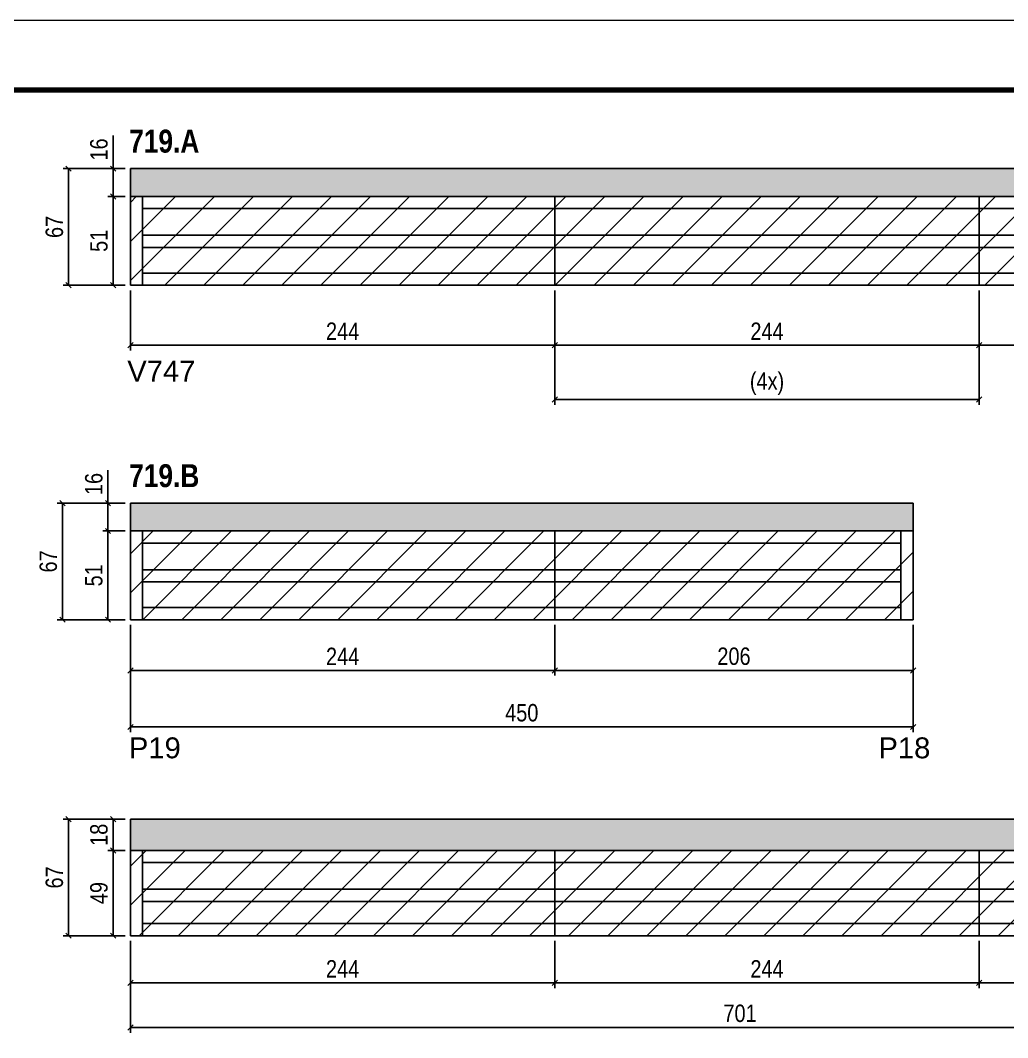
# Model space of a CAD drawing. Extents: x 3309 to 9563, y -2522 to 14608.
# Drawn here: x 5295 to 5863, y 11726 to 12311 of the extents above; entities that cross this region are included whole.
import ezdxf

# ---------------------------------------------------------------- set-up
doc = ezdxf.new("R2010")
doc.units = 0
doc.header["$PDMODE"] = 35
doc.header["$PDSIZE"] = -10
doc.linetypes.add('DASHED', pattern=[0.75, 0.5, -0.25])
for name, color, linetype in [('5', 5, 'Continuous'), ('COTA', 241, 'Continuous'), ('NOMENCLATURA', 7, 'Continuous'), ('Painéis', 200, 'Continuous'), ('SARR_2.2x7', 40, 'Continuous')]:
    doc.layers.add(name, color=color, linetype=linetype)
for name, color, linetype, lineweight in [('Folhas', 255, 'Continuous', 9), ('Hachura', 251, 'Continuous', 9), ('SARRAFO DE PRESSAO', 251, 'DASHED', 9)]:
    doc.layers.add(name, color=color, linetype=linetype, lineweight=lineweight)
doc.styles.add('COTA TECNICA', font='techl___.ttf', dxfattribs={"height": 10})
doc.styles.get("Standard").update_dxf_attribs({"font": 'arial.ttf'})
doc.styles.add('TECNICA', font='techb___.ttf', dxfattribs={"height": 10})
doc.dimstyles.new('PAINEL', dxfattribs={"dimtxt": 10, "dimasz": 3, "dimexe": 3, "dimexo": 3, "dimgap": 3, "dimtad": 1, "dimdec": 1, "dimzin": 12, "dimdsep": 46, "dimtxsty": 'COTA TECNICA', "dimblk1": 'OBLIQUE', "dimblk2": 'OBLIQUE', "dimsah": 1, "dimcen": 0.9, "dimclrd": 4, "dimclre": 4, "dimclrt": 240, "dimadec": 1, "dimazin": 3, "dimtfac": 1, "dimtdec": 1, "dimtmove": 0, "dimatfit": 3, "dimfxl": 1, "dimtolj": 1, "dimtzin": 12, "dimarcsym": 0})

# ---------------------------------------------------------------- blocks, each defined once
blk = doc.blocks.new('9999999999')
at = {"layer": 'Folhas'}
blk.add_lwpolyline([(98138.98, 34190.21), (99623.98, 34190.21), (99623.98, 35240.21), (98138.98, 35240.21)], close=True, dxfattribs=at)
at = {"layer": 'Folhas', "color": 30, "const_width": 3}
blk.add_lwpolyline([(98213.98, 34230.21), (99583.98, 34230.21), (99583.98, 35200.21), (98213.98, 35200.21)], close=True, dxfattribs=at)
blk = doc.blocks.new('_Oblique')
at = {"color": 0, "linetype": 'ByBlock', "lineweight": -2}
blk.add_line((-0.5, -0.5), (0.5, 0.5), dxfattribs=at)
blk = doc.blocks.new('*D5186')
at = {"layer": 'COTA', "color": 4, "linetype": 'ByBlock', "lineweight": -2, "transparency": 16777216}
for p, q in [((5358.62, 12155.46), (5358.62, 12120.92)), ((5602.62, 12155.46), (5602.62, 12120.92)), ((5602.62, 12123.92), (5358.62, 12123.92))]:
    blk.add_line(p, q, dxfattribs=at)
at = {"layer": 'Defpoints', "color": 0, "linetype": 'ByBlock', "transparency": 16777216}
for p in [(5358.62, 12158.46), (5602.62, 12158.46), (5358.62, 12123.92)]:
    blk.add_point(p, dxfattribs=at)
at = {"layer": 'COTA', "color": 4, "linetype": 'ByBlock', "lineweight": -2, "transparency": 16777216, "xscale": 3, "yscale": 3, "zscale": 3, "rotation": 180}
blk.add_blockref('_Oblique', (5358.62, 12123.92), dxfattribs=at)
at = {"layer": 'COTA', "color": 4, "linetype": 'ByBlock', "lineweight": -2, "transparency": 16777216, "xscale": 3, "yscale": 3, "zscale": 3}
blk.add_blockref('_Oblique', (5602.62, 12123.92), dxfattribs=at)
at = {"layer": 'COTA', "color": 240, "linetype": 'ByBlock', "transparency": 16777216, "insert": (5480.62, 12131.99), "char_height": 10, "attachment_point": 5, "style": 'COTA TECNICA'}
blk.add_mtext('\\A1;244', dxfattribs=at)
blk = doc.blocks.new('*D5187')
at = {"layer": 'COTA', "color": 4, "lineweight": -2, "transparency": 16777216}
for p, q in [((5602.62, 12155.46), (5602.62, 12120.92)), ((5846.62, 12155.46), (5846.62, 12120.92)), ((5602.62, 12123.92), (5846.62, 12123.92))]:
    blk.add_line(p, q, dxfattribs=at)
at = {"layer": 'Defpoints', "color": 0, "transparency": 16777216}
for p in [(5602.62, 12158.46, 0), (5846.62, 12158.46, 0), (5846.62, 12123.92)]:
    blk.add_point(p, dxfattribs=at)
at = {"layer": 'COTA', "color": 4, "lineweight": -2, "transparency": 16777216, "xscale": 3, "yscale": 3, "zscale": 3, "rotation": 180}
blk.add_blockref('_Oblique', (5602.62, 12123.92), dxfattribs=at)
at = {"layer": 'COTA', "color": 4, "lineweight": -2, "transparency": 16777216, "xscale": 3, "yscale": 3, "zscale": 3}
blk.add_blockref('_Oblique', (5846.62, 12123.92), dxfattribs=at)
at = {"layer": 'COTA', "color": 240, "transparency": 16777216, "insert": (5724.62, 12131.99), "char_height": 10, "attachment_point": 5, "style": 'COTA TECNICA'}
blk.add_mtext('\\A1;244', dxfattribs=at)
blk = doc.blocks.new('*D5188')
at = {"layer": 'COTA', "color": 4, "lineweight": -2, "transparency": 16777216}
for p, q in [((5846.62, 12155.46), (5846.62, 12120.92)), ((5995.62, 12155.46), (5995.62, 12120.92)), ((5846.62, 12123.92), (5995.62, 12123.92))]:
    blk.add_line(p, q, dxfattribs=at)
at = {"layer": 'Defpoints', "color": 0, "transparency": 16777216}
for p in [(5846.62, 12158.46, 0), (5995.62, 12158.46, 0), (5995.62, 12123.92)]:
    blk.add_point(p, dxfattribs=at)
at = {"layer": 'COTA', "color": 4, "lineweight": -2, "transparency": 16777216, "xscale": 3, "yscale": 3, "zscale": 3, "rotation": 180}
blk.add_blockref('_Oblique', (5846.62, 12123.92), dxfattribs=at)
at = {"layer": 'COTA', "color": 4, "lineweight": -2, "transparency": 16777216, "xscale": 3, "yscale": 3, "zscale": 3}
blk.add_blockref('_Oblique', (5995.62, 12123.92), dxfattribs=at)
at = {"layer": 'COTA', "color": 240, "transparency": 16777216, "insert": (5921.12, 12132.02), "char_height": 10, "attachment_point": 5, "style": 'COTA TECNICA'}
blk.add_mtext('\\A1;149', dxfattribs=at)
blk = doc.blocks.new('*D5197')
at = {"layer": 'COTA', "color": 4, "lineweight": -2, "transparency": 16777216}
for p, q in [((5355.62, 12209.46), (5345.67, 12209.46)), ((5348.67, 12158.46), (5348.67, 12209.46)), ((5355.62, 12158.46), (5345.67, 12158.46))]:
    blk.add_line(p, q, dxfattribs=at)
at = {"layer": 'Defpoints', "color": 0, "transparency": 16777216}
for p in [(5348.67, 12209.46), (5358.62, 12209.46), (5358.62, 12158.46)]:
    blk.add_point(p, dxfattribs=at)
at = {"layer": 'COTA', "color": 4, "lineweight": -2, "transparency": 16777216, "xscale": 3, "yscale": 3, "zscale": 3}
for p, rotation in [((5348.67, 12209.46), 90), ((5348.67, 12158.46), 270)]:
    blk.add_blockref('_Oblique', p, dxfattribs=dict(at, rotation=rotation))
at = {"layer": 'COTA', "color": 240, "transparency": 16777216, "insert": (5340.56, 12183.96), "char_height": 10, "attachment_point": 5, "rotation": 90, "style": 'COTA TECNICA'}
blk.add_mtext('\\A1;51', dxfattribs=at)
blk = doc.blocks.new('*D5198')
at = {"layer": 'COTA', "color": 4, "lineweight": -2, "transparency": 16777216}
for p, q in [((5348.67, 12225.46), (5348.67, 12244.48)), ((5355.62, 12225.46), (5345.67, 12225.46)), ((5348.67, 12209.46), (5348.67, 12225.46)), ((5355.62, 12209.46), (5345.67, 12209.46))]:
    blk.add_line(p, q, dxfattribs=at)
at = {"layer": 'Defpoints', "color": 0, "transparency": 16777216}
for p in [(5348.67, 12225.46), (5358.62, 12225.46), (5358.62, 12209.46)]:
    blk.add_point(p, dxfattribs=at)
at = {"layer": 'COTA', "color": 4, "lineweight": -2, "transparency": 16777216, "xscale": 3, "yscale": 3, "zscale": 3}
for p, rotation in [((5348.67, 12225.46), 90), ((5348.67, 12209.46), 270)]:
    blk.add_blockref('_Oblique', p, dxfattribs=dict(at, rotation=rotation))
at = {"layer": 'COTA', "color": 240, "transparency": 16777216, "insert": (5340.57, 12236.47), "char_height": 10, "attachment_point": 5, "rotation": 90, "style": 'COTA TECNICA'}
blk.add_mtext('\\A1;16', dxfattribs=at)
blk = doc.blocks.new('*D5199')
at = {"layer": 'COTA', "color": 4, "lineweight": -2, "transparency": 16777216}
for p, q in [((5355.62, 12225.46), (5320.04, 12225.46)), ((5323.04, 12158.46), (5323.04, 12225.46)), ((5355.62, 12158.46), (5320.04, 12158.46))]:
    blk.add_line(p, q, dxfattribs=at)
at = {"layer": 'Defpoints', "color": 0, "transparency": 16777216}
for p in [(5323.04, 12225.46), (5358.62, 12225.46), (5358.62, 12158.46)]:
    blk.add_point(p, dxfattribs=at)
at = {"layer": 'COTA', "color": 4, "lineweight": -2, "transparency": 16777216, "xscale": 3, "yscale": 3, "zscale": 3}
for p, rotation in [((5323.04, 12225.46), 90), ((5323.04, 12158.46), 270)]:
    blk.add_blockref('_Oblique', p, dxfattribs=dict(at, rotation=rotation))
at = {"layer": 'COTA', "color": 240, "transparency": 16777216, "insert": (5314.94, 12191.96), "char_height": 10, "attachment_point": 5, "rotation": 90, "style": 'COTA TECNICA'}
blk.add_mtext('\\A1;67', dxfattribs=at)
blk = doc.blocks.new('*D5200')
at = {"layer": 'COTA', "color": 4, "lineweight": -2, "transparency": 16777216}
for p, q in [((5602.62, 12155.46), (5602.62, 12089.69)), ((5846.62, 12155.46), (5846.62, 12089.69)), ((5602.62, 12092.69), (5846.62, 12092.69))]:
    blk.add_line(p, q, dxfattribs=at)
at = {"layer": 'Defpoints', "color": 0, "transparency": 16777216}
for p in [(5602.62, 12158.46), (5846.62, 12158.46), (5846.62, 12092.69)]:
    blk.add_point(p, dxfattribs=at)
at = {"layer": 'COTA', "color": 4, "lineweight": -2, "transparency": 16777216, "xscale": 3, "yscale": 3, "zscale": 3, "rotation": 180}
blk.add_blockref('_Oblique', (5602.62, 12092.69), dxfattribs=at)
at = {"layer": 'COTA', "color": 4, "lineweight": -2, "transparency": 16777216, "xscale": 3, "yscale": 3, "zscale": 3}
blk.add_blockref('_Oblique', (5846.62, 12092.69), dxfattribs=at)
at = {"layer": 'COTA', "color": 240, "transparency": 16777216, "insert": (5724.62, 12101.91), "char_height": 10, "attachment_point": 5, "style": 'COTA TECNICA'}
blk.add_mtext('\\A1;(4x)', dxfattribs=at)
blk = doc.blocks.new('*D5201')
at = {"layer": 'COTA', "color": 4, "lineweight": -2, "transparency": 16777216}
for p, q in [((5358.62, 11963.16), (5358.62, 11901.5)), ((5808.62, 11963.16), (5808.62, 11901.5)), ((5358.62, 11904.5), (5808.62, 11904.5))]:
    blk.add_line(p, q, dxfattribs=at)
at = {"layer": 'Defpoints', "color": 0, "transparency": 16777216}
for p in [(5358.62, 11966.16), (5808.62, 11966.16), (5808.62, 11904.5)]:
    blk.add_point(p, dxfattribs=at)
at = {"layer": 'COTA', "color": 4, "lineweight": -2, "transparency": 16777216, "xscale": 3, "yscale": 3, "zscale": 3, "rotation": 180}
blk.add_blockref('_Oblique', (5358.62, 11904.5), dxfattribs=at)
at = {"layer": 'COTA', "color": 4, "lineweight": -2, "transparency": 16777216, "xscale": 3, "yscale": 3, "zscale": 3}
blk.add_blockref('_Oblique', (5808.62, 11904.5), dxfattribs=at)
at = {"layer": 'COTA', "color": 240, "transparency": 16777216, "insert": (5583.62, 11912.61), "char_height": 10, "attachment_point": 5, "style": 'COTA TECNICA'}
blk.add_mtext('\\A1;450', dxfattribs=at)
blk = doc.blocks.new('*D5202')
at = {"layer": 'COTA', "color": 4, "lineweight": -2, "transparency": 16777216}
for p, q in [((5358.62, 11963.16), (5358.62, 11933.98)), ((5602.62, 11963.16), (5602.62, 11933.98)), ((5358.62, 11936.98), (5602.62, 11936.98))]:
    blk.add_line(p, q, dxfattribs=at)
at = {"layer": 'Defpoints', "color": 0, "transparency": 16777216}
for p in [(5358.62, 11966.16), (5602.62, 11966.16), (5602.62, 11936.98)]:
    blk.add_point(p, dxfattribs=at)
at = {"layer": 'COTA', "color": 4, "lineweight": -2, "transparency": 16777216, "xscale": 3, "yscale": 3, "zscale": 3, "rotation": 180}
blk.add_blockref('_Oblique', (5358.62, 11936.98), dxfattribs=at)
at = {"layer": 'COTA', "color": 4, "lineweight": -2, "transparency": 16777216, "xscale": 3, "yscale": 3, "zscale": 3}
blk.add_blockref('_Oblique', (5602.62, 11936.98), dxfattribs=at)
at = {"layer": 'COTA', "color": 240, "transparency": 16777216, "insert": (5480.62, 11945.06), "char_height": 10, "attachment_point": 5, "style": 'COTA TECNICA'}
blk.add_mtext('\\A1;244', dxfattribs=at)
blk = doc.blocks.new('*D5203')
at = {"layer": 'COTA', "color": 4, "lineweight": -2, "transparency": 16777216}
for p, q in [((5602.62, 11963.16), (5602.62, 11933.98)), ((5808.62, 11963.16), (5808.62, 11933.98)), ((5602.62, 11936.98), (5808.62, 11936.98))]:
    blk.add_line(p, q, dxfattribs=at)
at = {"layer": 'Defpoints', "color": 0, "transparency": 16777216}
for p in [(5602.62, 11966.16), (5808.62, 11966.16), (5808.62, 11936.98)]:
    blk.add_point(p, dxfattribs=at)
at = {"layer": 'COTA', "color": 4, "lineweight": -2, "transparency": 16777216, "xscale": 3, "yscale": 3, "zscale": 3, "rotation": 180}
blk.add_blockref('_Oblique', (5602.62, 11936.98), dxfattribs=at)
at = {"layer": 'COTA', "color": 4, "lineweight": -2, "transparency": 16777216, "xscale": 3, "yscale": 3, "zscale": 3}
blk.add_blockref('_Oblique', (5808.62, 11936.98), dxfattribs=at)
at = {"layer": 'COTA', "color": 240, "transparency": 16777216, "insert": (5705.62, 11945.09), "char_height": 10, "attachment_point": 5, "style": 'COTA TECNICA'}
blk.add_mtext('\\A1;206', dxfattribs=at)
blk = doc.blocks.new('*D5204')
at = {"layer": 'COTA', "color": 4, "lineweight": -2, "transparency": 16777216}
for p, q in [((5355.62, 12017.16), (5342.72, 12017.16)), ((5345.72, 12017.16), (5345.72, 11966.16)), ((5355.62, 11966.16), (5342.72, 11966.16))]:
    blk.add_line(p, q, dxfattribs=at)
at = {"layer": 'Defpoints', "color": 0, "transparency": 16777216}
for p in [(5358.62, 12017.16), (5345.72, 11966.16), (5358.62, 11966.16)]:
    blk.add_point(p, dxfattribs=at)
at = {"layer": 'COTA', "color": 4, "lineweight": -2, "transparency": 16777216, "xscale": 3, "yscale": 3, "zscale": 3}
for p, rotation in [((5345.72, 12017.16), 90), ((5345.72, 11966.16), 270)]:
    blk.add_blockref('_Oblique', p, dxfattribs=dict(at, rotation=rotation))
at = {"layer": 'COTA', "color": 240, "transparency": 16777216, "insert": (5337.61, 11991.66), "char_height": 10, "attachment_point": 5, "rotation": 90, "style": 'COTA TECNICA'}
blk.add_mtext('\\A1;51', dxfattribs=at)
blk = doc.blocks.new('*D5205')
at = {"layer": 'COTA', "color": 4, "lineweight": -2, "transparency": 16777216}
for p, q in [((5345.72, 12033.16), (5345.72, 12052.18)), ((5355.62, 12033.16), (5342.72, 12033.16)), ((5345.72, 12017.16), (5345.72, 12033.16)), ((5355.62, 12017.16), (5342.72, 12017.16))]:
    blk.add_line(p, q, dxfattribs=at)
at = {"layer": 'Defpoints', "color": 0, "transparency": 16777216}
for p in [(5345.72, 12033.16), (5358.62, 12033.16), (5358.62, 12017.16)]:
    blk.add_point(p, dxfattribs=at)
at = {"layer": 'COTA', "color": 4, "lineweight": -2, "transparency": 16777216, "xscale": 3, "yscale": 3, "zscale": 3}
for p, rotation in [((5345.72, 12033.16), 90), ((5345.72, 12017.16), 270)]:
    blk.add_blockref('_Oblique', p, dxfattribs=dict(at, rotation=rotation))
at = {"layer": 'COTA', "color": 240, "transparency": 16777216, "insert": (5337.62, 12044.17), "char_height": 10, "attachment_point": 5, "rotation": 90, "style": 'COTA TECNICA'}
blk.add_mtext('\\A1;16', dxfattribs=at)
blk = doc.blocks.new('*D5206')
at = {"layer": 'COTA', "color": 4, "lineweight": -2, "transparency": 16777216}
for p, q in [((5355.62, 12033.16), (5316.56, 12033.16)), ((5319.56, 11966.16), (5319.56, 12033.16)), ((5355.62, 11966.16), (5316.56, 11966.16))]:
    blk.add_line(p, q, dxfattribs=at)
at = {"layer": 'Defpoints', "color": 0, "transparency": 16777216}
for p in [(5319.56, 12033.16), (5358.62, 12033.16), (5358.62, 11966.16)]:
    blk.add_point(p, dxfattribs=at)
at = {"layer": 'COTA', "color": 4, "lineweight": -2, "transparency": 16777216, "xscale": 3, "yscale": 3, "zscale": 3}
for p, rotation in [((5319.56, 12033.16), 90), ((5319.56, 11966.16), 270)]:
    blk.add_blockref('_Oblique', p, dxfattribs=dict(at, rotation=rotation))
at = {"layer": 'COTA', "color": 240, "transparency": 16777216, "insert": (5311.45, 11999.66), "char_height": 10, "attachment_point": 5, "rotation": 90, "style": 'COTA TECNICA'}
blk.add_mtext('\\A1;67', dxfattribs=at)
blk = doc.blocks.new('*D5189')
at = {"layer": 'COTA', "color": 4, "linetype": 'ByBlock', "lineweight": -2, "transparency": 16777216}
for p, q in [((5358.62, 11781.49), (5358.62, 11754.37)), ((5602.62, 11781.49), (5602.62, 11754.37)), ((5602.62, 11757.37), (5358.62, 11757.37))]:
    blk.add_line(p, q, dxfattribs=at)
at = {"layer": 'Defpoints', "color": 0, "linetype": 'ByBlock', "transparency": 16777216}
for p in [(5358.62, 11784.49), (5602.62, 11784.49), (5358.62, 11757.37)]:
    blk.add_point(p, dxfattribs=at)
at = {"layer": 'COTA', "color": 4, "linetype": 'ByBlock', "lineweight": -2, "transparency": 16777216, "xscale": 3, "yscale": 3, "zscale": 3, "rotation": 180}
blk.add_blockref('_Oblique', (5358.62, 11757.37), dxfattribs=at)
at = {"layer": 'COTA', "color": 4, "linetype": 'ByBlock', "lineweight": -2, "transparency": 16777216, "xscale": 3, "yscale": 3, "zscale": 3}
blk.add_blockref('_Oblique', (5602.62, 11757.37), dxfattribs=at)
at = {"layer": 'COTA', "color": 240, "linetype": 'ByBlock', "transparency": 16777216, "insert": (5480.62, 11765.44), "char_height": 10, "attachment_point": 5, "style": 'COTA TECNICA'}
blk.add_mtext('\\A1;244', dxfattribs=at)
blk = doc.blocks.new('*D5190')
at = {"layer": 'COTA', "color": 4, "lineweight": -2, "transparency": 16777216}
for p, q in [((5602.62, 11781.49), (5602.62, 11754.37)), ((5846.62, 11781.49), (5846.62, 11754.37)), ((5602.62, 11757.37), (5846.62, 11757.37))]:
    blk.add_line(p, q, dxfattribs=at)
at = {"layer": 'Defpoints', "color": 0, "transparency": 16777216}
for p in [(5602.62, 11784.49, 0), (5846.62, 11784.49, 0), (5846.62, 11757.37)]:
    blk.add_point(p, dxfattribs=at)
at = {"layer": 'COTA', "color": 4, "lineweight": -2, "transparency": 16777216, "xscale": 3, "yscale": 3, "zscale": 3, "rotation": 180}
blk.add_blockref('_Oblique', (5602.62, 11757.37), dxfattribs=at)
at = {"layer": 'COTA', "color": 4, "lineweight": -2, "transparency": 16777216, "xscale": 3, "yscale": 3, "zscale": 3}
blk.add_blockref('_Oblique', (5846.62, 11757.37), dxfattribs=at)
at = {"layer": 'COTA', "color": 240, "transparency": 16777216, "insert": (5724.62, 11765.44), "char_height": 10, "attachment_point": 5, "style": 'COTA TECNICA'}
blk.add_mtext('\\A1;244', dxfattribs=at)
blk = doc.blocks.new('*D5191')
at = {"layer": 'COTA', "color": 4, "lineweight": -2, "transparency": 16777216}
for p, q in [((5846.62, 11781.49), (5846.62, 11754.37)), ((6059.62, 11781.49), (6059.62, 11754.37)), ((5846.62, 11757.37), (6059.62, 11757.37))]:
    blk.add_line(p, q, dxfattribs=at)
at = {"layer": 'Defpoints', "color": 0, "transparency": 16777216}
for p in [(5846.62, 11784.49, 0), (6059.62, 11784.49, 0), (6059.62, 11757.37)]:
    blk.add_point(p, dxfattribs=at)
at = {"layer": 'COTA', "color": 4, "lineweight": -2, "transparency": 16777216, "xscale": 3, "yscale": 3, "zscale": 3, "rotation": 180}
blk.add_blockref('_Oblique', (5846.62, 11757.37), dxfattribs=at)
at = {"layer": 'COTA', "color": 4, "lineweight": -2, "transparency": 16777216, "xscale": 3, "yscale": 3, "zscale": 3}
blk.add_blockref('_Oblique', (6059.62, 11757.37), dxfattribs=at)
at = {"layer": 'COTA', "color": 240, "transparency": 16777216, "insert": (5953.12, 11765.59), "char_height": 10, "attachment_point": 5, "style": 'COTA TECNICA'}
blk.add_mtext('\\A1;213', dxfattribs=at)
blk = doc.blocks.new('*D5207')
at = {"layer": 'COTA', "color": 4, "lineweight": -2, "transparency": 16777216}
for p, q in [((5358.62, 11781.49), (5358.62, 11728.71)), ((6059.62, 11781.49), (6059.62, 11728.71)), ((6059.62, 11731.71), (5358.62, 11731.71))]:
    blk.add_line(p, q, dxfattribs=at)
at = {"layer": 'Defpoints', "color": 0, "transparency": 16777216}
for p in [(5358.62, 11784.49, 0), (6059.62, 11784.49, 0), (5358.62, 11731.71)]:
    blk.add_point(p, dxfattribs=at)
at = {"layer": 'COTA', "color": 4, "lineweight": -2, "transparency": 16777216, "xscale": 3, "yscale": 3, "zscale": 3, "rotation": 180}
blk.add_blockref('_Oblique', (5358.62, 11731.71), dxfattribs=at)
at = {"layer": 'COTA', "color": 4, "lineweight": -2, "transparency": 16777216, "xscale": 3, "yscale": 3, "zscale": 3}
blk.add_blockref('_Oblique', (6059.62, 11731.71), dxfattribs=at)
at = {"layer": 'COTA', "color": 240, "transparency": 16777216, "insert": (5709.12, 11739.81), "char_height": 10, "attachment_point": 5, "style": 'COTA TECNICA'}
blk.add_mtext('\\A1;701', dxfattribs=at)
blk = doc.blocks.new('*D5208')
at = {"layer": 'COTA', "color": 4, "lineweight": -2, "transparency": 16777216}
for p, q in [((5355.62, 11833.49), (5345.67, 11833.49)), ((5348.67, 11784.49), (5348.67, 11833.49)), ((5355.62, 11784.49), (5345.67, 11784.49))]:
    blk.add_line(p, q, dxfattribs=at)
at = {"layer": 'Defpoints', "color": 0, "transparency": 16777216}
for p in [(5348.67, 11833.49), (5358.62, 11833.49), (5358.62, 11784.49)]:
    blk.add_point(p, dxfattribs=at)
at = {"layer": 'COTA', "color": 4, "lineweight": -2, "transparency": 16777216, "xscale": 3, "yscale": 3, "zscale": 3}
for p, rotation in [((5348.67, 11833.49), 90), ((5348.67, 11784.49), 270)]:
    blk.add_blockref('_Oblique', p, dxfattribs=dict(at, rotation=rotation))
at = {"layer": 'COTA', "color": 240, "transparency": 16777216, "insert": (5340.57, 11808.99), "char_height": 10, "attachment_point": 5, "rotation": 90, "style": 'COTA TECNICA'}
blk.add_mtext('\\A1;49', dxfattribs=at)
blk = doc.blocks.new('*D5209')
at = {"layer": 'COTA', "color": 4, "lineweight": -2, "transparency": 16777216}
for p, q in [((5355.62, 11851.49), (5345.67, 11851.49)), ((5348.67, 11833.49), (5348.67, 11851.49)), ((5355.62, 11833.49), (5345.67, 11833.49))]:
    blk.add_line(p, q, dxfattribs=at)
at = {"layer": 'Defpoints', "color": 0, "transparency": 16777216}
for p in [(5348.67, 11851.49), (5358.62, 11851.49), (5358.62, 11833.49)]:
    blk.add_point(p, dxfattribs=at)
at = {"layer": 'COTA', "color": 4, "lineweight": -2, "transparency": 16777216, "xscale": 3, "yscale": 3, "zscale": 3}
for p, rotation in [((5348.67, 11851.49), 90), ((5348.67, 11833.49), 270)]:
    blk.add_blockref('_Oblique', p, dxfattribs=dict(at, rotation=rotation))
at = {"layer": 'COTA', "color": 240, "transparency": 16777216, "insert": (5340.57, 11842.49), "char_height": 10, "attachment_point": 5, "rotation": 90, "style": 'COTA TECNICA'}
blk.add_mtext('\\A1;18', dxfattribs=at)
blk = doc.blocks.new('*D5192')
at = {"layer": 'COTA', "color": 4, "lineweight": -2, "transparency": 16777216}
for p, q in [((5355.62, 11851.49), (5320.04, 11851.49)), ((5323.04, 11784.49), (5323.04, 11851.49)), ((5355.62, 11784.49), (5320.04, 11784.49))]:
    blk.add_line(p, q, dxfattribs=at)
at = {"layer": 'Defpoints', "color": 0, "transparency": 16777216}
for p in [(5323.04, 11851.49), (5358.62, 11851.49), (5358.62, 11784.49)]:
    blk.add_point(p, dxfattribs=at)
at = {"layer": 'COTA', "color": 4, "lineweight": -2, "transparency": 16777216, "xscale": 3, "yscale": 3, "zscale": 3}
for p, rotation in [((5323.04, 11851.49), 90), ((5323.04, 11784.49), 270)]:
    blk.add_blockref('_Oblique', p, dxfattribs=dict(at, rotation=rotation))
at = {"layer": 'COTA', "color": 240, "transparency": 16777216, "insert": (5314.94, 11817.99), "char_height": 10, "attachment_point": 5, "rotation": 90, "style": 'COTA TECNICA'}
blk.add_mtext('\\A1;67', dxfattribs=at)

msp = doc.modelspace()

# ---------------------------------------------------------------- hatches: boundary and pattern name
at = {"layer": 'COTA'}
h = msp.add_hatch(dxfattribs=at)
h.set_pattern_fill('AR-CONC', color=256, scale=0.03)
h.set_pattern_definition([(50, (1616.512, 2673.1487), (5.46554, -0.4781726), [0.5715, -6.2865]), (355, (1616.512, 2673.1487), (-1.0573026, 5.7317054), [0.4572, -5.0292175]), (100.451445, (1616.9676, 2673.109), (4.4082374, 5.2535326), [0.4857003, -5.3427073]), (46.1842, (1616.512, 2674.673), (8.1323712, -1.26127), [0.85725, -9.42975]), (96.63556, (1617.19, 2674.568), (7.122124, 7.422784), [0.728551, -8.014068]), (351.18415, (1616.512, 2674.673), (7.122124, 7.422784), [0.685799, -7.543792]), (21, (1617.274, 2674.2917), (4.5484317, -3.067956), [0.5715, -6.2865]), (326, (1617.274, 2674.2917), (1.854061, 5.525639), [0.4572, -5.0292]), (71.451445, (1617.653, 2674.036), (6.4024926, 2.457683), [0.4857003, -5.342698]), (37.5, (1616.5122, 2673.1487), (0.0926581, 2.53665117), [0, -4.96824, 0, -5.1054, 0, -5.04825]), (7.5, (1616.5122, 2673.1487), (2.0045899, 3.00541724), [0, -2.91084, 0, -4.85394, 0, -1.92405]), (327.5, (1614.813, 2673.1487), (4.06771786, -0.1718623), [0, -1.905, 0, -5.9436, 0, -7.8867]), (317.5, (1614.051, 2673.1487), (4.4438754, 0.7627947), [0, -2.4765, 0, -3.94716, 0, -5.6007])])
h.paths.add_polyline_path([(5995.62, 12209.46), (5995.62, 12225.46), (5358.62, 12225.46), (5358.62, 12209.46)])
h = msp.add_hatch(dxfattribs=at)
h.set_pattern_fill('AR-CONC', color=256, scale=0.03)
h.set_pattern_definition([(50, (1634.7224, -172.016), (5.46554, -0.4781726), [0.5715, -6.2865]), (355, (1634.7224, -172.016), (-1.0573026, 5.7317054), [0.4572, -5.0292175]), (100.451445, (1635.178, -172.056), (4.4082374, 5.2535326), [0.4857003, -5.3427073]), (46.1842, (1634.7224, -170.492), (8.1323712, -1.26127), [0.85725, -9.42975]), (96.63556, (1635.4, -170.597), (7.122124, 7.4227837), [0.7285507, -8.014068]), (351.18415, (1634.722, -170.492), (7.122124, 7.422784), [0.685799, -7.543792]), (21, (1635.4844, -170.873), (4.5484317, -3.067956), [0.5715, -6.2865]), (326, (1635.4844, -170.873), (1.8540609, 5.525639), [0.4572, -5.0292]), (71.451445, (1635.8634, -171.129), (6.4024926, 2.457683), [0.4857003, -5.3426981]), (37.5, (1634.7224, -172.0161), (0.0926581, 2.53665117), [0, -4.96824, 0, -5.1054, 0, -5.04825]), (7.5, (1634.7224, -172.016), (2.0045899, 3.00541724), [0, -2.91084, 0, -4.85394, 0, -1.92405]), (327.5, (1633.0231, -172.0161), (4.06771786, -0.17186232), [0, -1.905, 0, -5.9436, 0, -7.8867]), (317.5, (1632.261, -172.016), (4.4438754, 0.7627947), [0, -2.4765, 0, -3.94716, 0, -5.6007])])
h.paths.add_polyline_path([(5358.62, 12033.16), (5358.62, 12017.16), (5808.62, 12017.16), (5808.62, 12033.16)])
h = msp.add_hatch(dxfattribs=at)
h.set_pattern_fill('AR-CONC', color=256, scale=0.03)
h.set_pattern_definition([(50, (0, -25.0097), (5.46554, -0.4781726), [0.5715, -6.2865]), (355, (0, -25.0097), (-1.0573026, 5.7317054), [0.4572, -5.0292175]), (100.451445, (0.4555, -25.0496), (4.4082374, 5.2535326), [0.4857003, -5.3427073]), (46.1842, (0, -23.486), (8.1323712, -1.26127), [0.85725, -9.42975]), (96.63556, (0.678, -23.591), (7.122124, 7.4227837), [0.7285507, -8.014068]), (351.18415, (0, -23.486), (7.122124, 7.422784), [0.685799, -7.543792]), (21, (0.762, -23.8667), (4.5484317, -3.067956), [0.5715, -6.2865]), (326, (0.762, -23.8667), (1.8540609, 5.525639), [0.4572, -5.0292]), (71.451445, (1.141, -24.1224), (6.4024926, 2.457683), [0.4857003, -5.3426981]), (37.5, (0, -25.0097), (0.0926581, 2.53665117), [0, -4.96824, 0, -5.1054, 0, -5.04825]), (7.5, (0, -25.0097), (2.0045899, 3.00541724), [0, -2.91084, 0, -4.85394, 0, -1.92405]), (327.5, (-1.6993, -25.0097), (4.06771786, -0.17186232), [0, -1.905, 0, -5.9436, 0, -7.8867]), (317.5, (-2.4613, -25.0097), (4.4438754, 0.7627947), [0, -2.4765, 0, -3.94716, 0, -5.6007])])
h.paths.add_polyline_path([(6089.62, 11835.49), (6274.12, 11835.49), (6274.12, 11851.49), (5358.62, 11851.49), (5358.62, 11833.49), (6059.62, 11833.49), (6059.62, 11784.49), (6089.62, 11784.49)])
at = {"layer": 'Hachura', "linetype": 'ByBlock'}
h = msp.add_hatch(dxfattribs=at)
h.set_pattern_fill('ANSI31', color=256, scale=5)
h.paths.add_polyline_path([(5602.62, 12209.46), (5358.62, 12209.46), (5358.62, 12158.46), (5602.62, 12158.46)])
h.paths.add_polyline_path([(5846.62, 12209.46), (5602.62, 12209.46), (5602.62, 12158.46), (5846.62, 12158.46)])
h.paths.add_polyline_path([(5995.62, 12209.46), (5846.62, 12209.46), (5846.62, 12158.46), (5995.62, 12158.46)])
h = msp.add_hatch(dxfattribs=at)
h.set_pattern_fill('ANSI31', color=256, scale=5)
h.paths.add_polyline_path([(5808.62, 12017.16), (5358.62, 12017.16), (5358.62, 11966.16), (5808.62, 11966.16)])
h.paths.add_polyline_path([(5602.62, 11833.49), (5358.62, 11833.49), (5358.62, 11784.49), (5602.62, 11784.49)])
h.paths.add_polyline_path([(6059.62, 11833.49), (5602.62, 11833.49), (5602.62, 11784.49), (6059.62, 11784.49)])

# ---------------------------------------------------------------- linework, layer by layer
at = {"layer": 'COTA'}
for p, q in [((5358.62, 12209.46), (5358.62, 12225.46)), ((5358.62, 12225.46), (5995.62, 12225.46)), ((5358.62, 12017.16), (5358.62, 12033.16)), ((5358.62, 12033.16), (5808.62, 12033.16)), ((5808.62, 12033.16), (5808.62, 12017.16)), ((5358.62, 11833.49), (5358.62, 11851.49)), ((5358.62, 11851.49), (6274.12, 11851.49))]:
    msp.add_line(p, q, dxfattribs=at)
at = {"layer": 'Painéis', "linetype": 'ByBlock'}
for p, q in [((5995.62, 12209.46), (5358.62, 12209.46)), ((5358.62, 12158.46), (5358.62, 12209.46)), ((5602.62, 12158.46), (5602.62, 12209.46)), ((5846.62, 12158.46), (5846.62, 12209.46)), ((5995.62, 12158.46), (5358.62, 12158.46)), ((5808.62, 12017.16), (5358.62, 12017.16)), ((5358.62, 12017.16), (5358.62, 11966.16)), ((5602.62, 12017.16), (5602.62, 11966.16)), ((5808.62, 11966.16), (5808.62, 12017.16)), ((5358.62, 11966.16), (5808.62, 11966.16)), ((6059.62, 11833.49), (5358.62, 11833.49)), ((5358.62, 11784.49), (5358.62, 11833.49)), ((5602.62, 11784.49), (5602.62, 11833.49)), ((5846.62, 11784.49), (5846.62, 11833.49)), ((6059.62, 11784.49), (5358.62, 11784.49))]:
    msp.add_line(p, q, dxfattribs=at)
at = {"layer": 'SARR_2.2x7', "linetype": 'Continuous'}
for p, q in [((5365.62, 12209.46), (5365.62, 12158.46)), ((5365.62, 12202.46), (5602.62, 12202.46)), ((5846.62, 12202.46), (5602.62, 12202.46)), ((5988.62, 12202.46), (5846.62, 12202.46)), ((5365.62, 12187.15), (5602.62, 12187.15)), ((5846.62, 12187.15), (5602.62, 12187.15)), ((5988.62, 12187.15), (5846.62, 12187.15)), ((5365.62, 12180.15), (5602.62, 12180.15)), ((5846.62, 12180.15), (5602.62, 12180.15)), ((5988.62, 12180.15), (5846.62, 12180.15)), ((5365.62, 12165.46), (5602.62, 12165.46)), ((5846.62, 12165.46), (5602.62, 12165.46)), ((5988.62, 12165.46), (5846.62, 12165.46)), ((5365.62, 11966.16), (5365.62, 12017.16)), ((5801.62, 11966.16), (5801.62, 12017.16)), ((5365.62, 12010.16), (5602.62, 12010.16)), ((5602.62, 12010.16), (5801.62, 12010.16)), ((5365.62, 11994.84), (5602.62, 11994.84)), ((5801.62, 11994.84), (5602.62, 11994.84)), ((5365.62, 11987.84), (5602.62, 11987.84)), ((5801.62, 11987.84), (5602.62, 11987.84)), ((5365.62, 11973.16), (5602.62, 11973.16)), ((5602.62, 11973.16), (5801.62, 11973.16)), ((5365.62, 11833.49), (5365.62, 11784.49)), ((5365.62, 11826.49), (5602.62, 11826.49)), ((5846.62, 11826.49), (5602.62, 11826.49)), ((6052.62, 11826.49), (5846.62, 11826.49)), ((5365.62, 11811.17), (5602.62, 11811.17)), ((5846.62, 11811.17), (5602.62, 11811.17)), ((5846.62, 11811.17), (6052.62, 11811.17)), ((5365.62, 11804.17), (5602.62, 11804.17)), ((5846.62, 11804.17), (5602.62, 11804.17)), ((5846.62, 11804.17), (6052.62, 11804.17)), ((5365.62, 11791.49), (5602.62, 11791.49)), ((5846.62, 11791.49), (5602.62, 11791.49)), ((6052.62, 11791.49), (5846.62, 11791.49))]:
    msp.add_line(p, q, dxfattribs=at)

# ---------------------------------------------------------------- block references
at = {"layer": 'SARRAFO DE PRESSAO', "color": 6, "linetype": 'ByBlock'}
msp.add_blockref('9999999999', (-93231.11, -22929.5), dxfattribs=at)

# ---------------------------------------------------------------- texts
at = {"layer": '5', "linetype": 'Continuous'}
for s, rotation, p in [('V747', 0.00004, (5356.83, 12103.07, 0)), ('P19', 359.99996, (5357.76, 11886.48)), ('P18', 359.99996, (5788.69, 11886.48))]:
    msp.add_text(s, height=12, rotation=rotation, dxfattribs=at).set_placement(p)
at = {"layer": 'NOMENCLATURA', "style": 'TECNICA'}
for s, p in [('719.A', (5357.9, 12234.65)), ('719.B', (5357.9, 12042.35))]:
    msp.add_text(s, height=13.2, dxfattribs=at).set_placement(p)

# ---------------------------------------------------------------- dimensions: what is measured, and where the dimension line sits
at = {"layer": 'COTA'}
for base, p1, p2, angle, picture, middle in [((5348.67, 12225.46), (5358.62, 12209.46), (5358.62, 12225.46), 90, '*D5198', (5340.57, 12236.47)), ((5323.04, 12225.46), (5358.62, 12158.46), (5358.62, 12225.46), 90, '*D5199', (5314.94, 12191.96)), ((5348.67, 12209.46), (5358.62, 12158.46), (5358.62, 12209.46), 90, '*D5197', (5340.56, 12183.96)), ((5345.72, 12033.16), (5358.62, 12017.16), (5358.62, 12033.16), 90, '*D5205', (5337.62, 12044.17)), ((5319.56, 12033.16), (5358.62, 11966.16), (5358.62, 12033.16), 90, '*D5206', (5311.45, 11999.66)), ((5345.72, 11966.16), (5358.62, 12017.16), (5358.62, 11966.16), 90, '*D5204', (5337.61, 11991.66)), ((5808.62, 11904.5), (5358.62, 11966.16), (5808.62, 11966.16), 180, '*D5201', (5583.62, 11912.61)), ((5323.04, 11851.49), (5358.62, 11784.49), (5358.62, 11851.49), 90, '*D5192', (5314.94, 11817.99)), ((5348.67, 11851.49), (5358.62, 11833.49), (5358.62, 11851.49), 90, '*D5209', (5340.57, 11842.49)), ((5348.67, 11833.49), (5358.62, 11784.49), (5358.62, 11833.49), 90, '*D5208', (5340.57, 11808.99))]:
    dim = msp.add_linear_dim(base=base, p1=p1, p2=p2, angle=angle, dimstyle='PAINEL', dxfattribs=at)
    dim.commit()
    dim.dimension.update_dxf_attribs({"geometry": picture, "text_midpoint": middle})
at = {"layer": 'COTA', "linetype": 'ByBlock'}
for base, p1, p2, picture, middle in [((5358.62, 12123.92), (5602.62, 12158.46), (5358.62, 12158.46), '*D5186', (5480.62, 12131.99)), ((5358.62, 11757.37), (5602.62, 11784.49), (5358.62, 11784.49), '*D5189', (5480.62, 11765.44))]:
    dim = msp.add_linear_dim(base=base, p1=p1, p2=p2, angle=180, dimstyle='PAINEL', override={"dimtmove": 1}, dxfattribs=at)
    dim.commit()
    dim.dimension.update_dxf_attribs({"geometry": picture, "text_midpoint": middle})
at = {"layer": 'COTA'}
for base, p1, p2, picture, middle in [((5846.62, 12123.92, 0), (5602.62, 12158.46), (5846.62, 12158.46), '*D5187', (5724.62, 12131.99, 0)), ((5995.62, 12123.92, 0), (5846.62, 12158.46), (5995.62, 12158.46), '*D5188', (5921.12, 12132.02, 0)), ((5602.62, 11936.98), (5358.62, 11966.16), (5602.62, 11966.16), '*D5202', (5480.62, 11945.06)), ((5358.62, 11731.71, 0), (6059.62, 11784.49), (5358.62, 11784.49), '*D5207', (5709.12, 11739.81, 0)), ((5846.62, 11757.37, 0), (5602.62, 11784.49), (5846.62, 11784.49), '*D5190', (5724.62, 11765.44, 0)), ((6059.62, 11757.37, 0), (5846.62, 11784.49), (6059.62, 11784.49), '*D5191', (5953.12, 11765.59, 0))]:
    dim = msp.add_linear_dim(base=base, p1=p1, p2=p2, dimstyle='PAINEL', dxfattribs=at)
    dim.commit()
    dim.dimension.update_dxf_attribs({"geometry": picture, "text_midpoint": middle})
dim = msp.add_linear_dim(base=(5846.62, 12092.69), p1=(5602.62, 12158.46), p2=(5846.62, 12158.46), text='(4x)', dimstyle='PAINEL', dxfattribs=at)
dim.commit()
dim.dimension.update_dxf_attribs({"geometry": '*D5200', "text_midpoint": (5724.62, 12101.91)})
dim = msp.add_linear_dim(base=(5808.62, 11936.98), p1=(5602.62, 11966.16), p2=(5808.62, 11966.16), dimstyle='PAINEL', override={"dimtmove": 1}, dxfattribs=at)
dim.commit()
dim.dimension.update_dxf_attribs({"geometry": '*D5203', "text_midpoint": (5705.62, 11945.09)})

doc.saveas('drawing.dxf')
